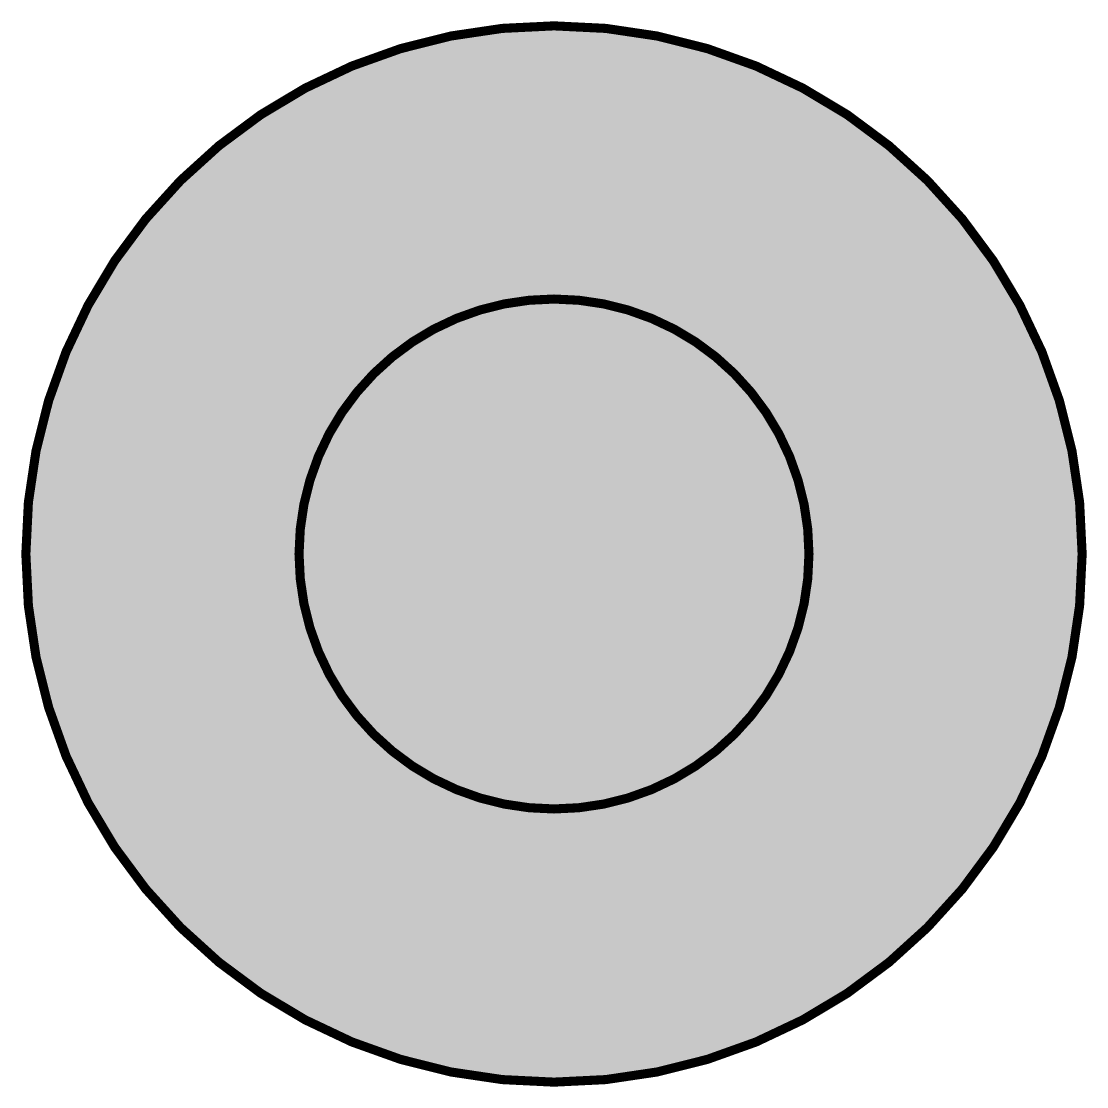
# Model space of a CAD drawing. Header units: millimetres. Extents: x 54 to 247, y 53 to 195.
# Drawn here: x 129.356 to 130.842, y 63.621 to 65.107 of the extents above; entities that cross this region are included whole.
import ezdxf

# ---------------------------------------------------------------- set-up
doc = ezdxf.new("R2010")
doc.units = ezdxf.units.MM
for name, color, linetype in [('BottomSolder', 6, 'Continuous'), ('Mechanical10', 56, 'Continuous'), ('Mechanical11', 56, 'Continuous'), ('Mechanical13', 56, 'Continuous'), ('TopSolder', 216, 'Continuous'), ('ViaHoleLayer', 16, 'Continuous')]:
    doc.layers.add(name, color=color, linetype=linetype)

msp = doc.modelspace()

# ---------------------------------------------------------------- hatches: boundary and pattern name
at = {"layer": 'BottomSolder'}
h = msp.add_hatch(color=6, dxfattribs=at)
edge = h.paths.add_edge_path()
edge.add_arc((130.0988, 64.3636), 0.7366, 0, 360)
at = {"layer": 'TopSolder'}
h = msp.add_hatch(color=216, dxfattribs=at)
edge = h.paths.add_edge_path()
edge.add_arc((130.0988, 64.3636), 0.7366, 0, 360)
at = {"layer": 'ViaHoleLayer'}
h = msp.add_hatch(color=16, dxfattribs=at)
edge = h.paths.add_edge_path()
edge.add_arc((130.0988, 64.3636), 0.3556, 0, 360)

# ---------------------------------------------------------------- linework, layer by layer
at = {"layer": 'Mechanical10'}
for points, const_width in [([(130.8354, 64.3636, 1), (129.3622, 64.3636, 1)], 0.0127), ([(129.359, 64.3636, 1), (129.3654, 64.3636, 1)], 0.00635), ([(130.8322, 64.3636, 1), (130.8386, 64.3636, 1)], 0.00635)]:
    msp.add_lwpolyline(points, format="xyb", close=True, dxfattribs=dict(at, const_width=const_width))
at = {"layer": 'Mechanical11'}
for points, const_width in [([(130.8354, 64.3636, 1), (129.3622, 64.3636, 1)], 0.0127), ([(129.359, 64.3636, 1), (129.3654, 64.3636, 1)], 0.00635), ([(130.8322, 64.3636, 1), (130.8386, 64.3636, 1)], 0.00635)]:
    msp.add_lwpolyline(points, format="xyb", close=True, dxfattribs=dict(at, const_width=const_width))
at = {"layer": 'Mechanical13'}
for points, const_width in [([(130.4544, 64.3636, 1), (129.7432, 64.3636, 1)], 0.0127), ([(129.74, 64.3636, 1), (129.7464, 64.3636, 1)], 0.00635), ([(130.4512, 64.3636, 1), (130.4576, 64.3636, 1)], 0.00635)]:
    msp.add_lwpolyline(points, format="xyb", close=True, dxfattribs=dict(at, const_width=const_width))

doc.saveas('drawing.dxf')
